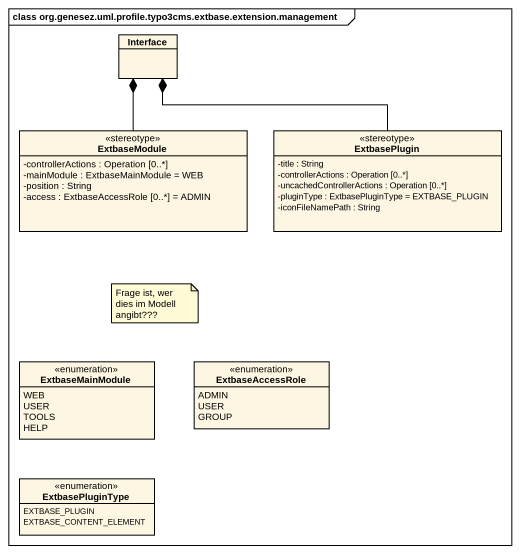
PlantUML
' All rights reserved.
@startuml
mainframe class org.genesez.uml.profile.typo3cms.extbase.extension.management
hide circle
hide empty members
skinparam classAttributeIconSize 0
class "Interface" as Interface_
class ExtbaseModule <<stereotype>> {
  -controllerActions : Operation [0..*]
  -mainModule : ExtbaseMainModule = WEB
  -position : String
  -access : ExtbaseAccessRole [0..*] = ADMIN
}
class ExtbasePlugin <<stereotype>> {
  -title : String
  -controllerActions : Operation [0..*]
  -uncachedControllerActions : Operation [0..*]
  -pluginType : ExtbasePluginType = EXTBASE_PLUGIN
  -iconFileNamePath : String
}
enum ExtbaseMainModule {
  WEB
  USER
  TOOLS
  HELP
}
enum ExtbaseAccessRole {
  ADMIN
  USER
  GROUP
}
enum ExtbasePluginType {
  EXTBASE_PLUGIN
  EXTBASE_CONTENT_ELEMENT
}
ExtbaseModule -up-* Interface_
ExtbasePlugin -left-* Interface_
note as N1
  Frage ist, wer dies im Modell angibt???
end note
@enduml
